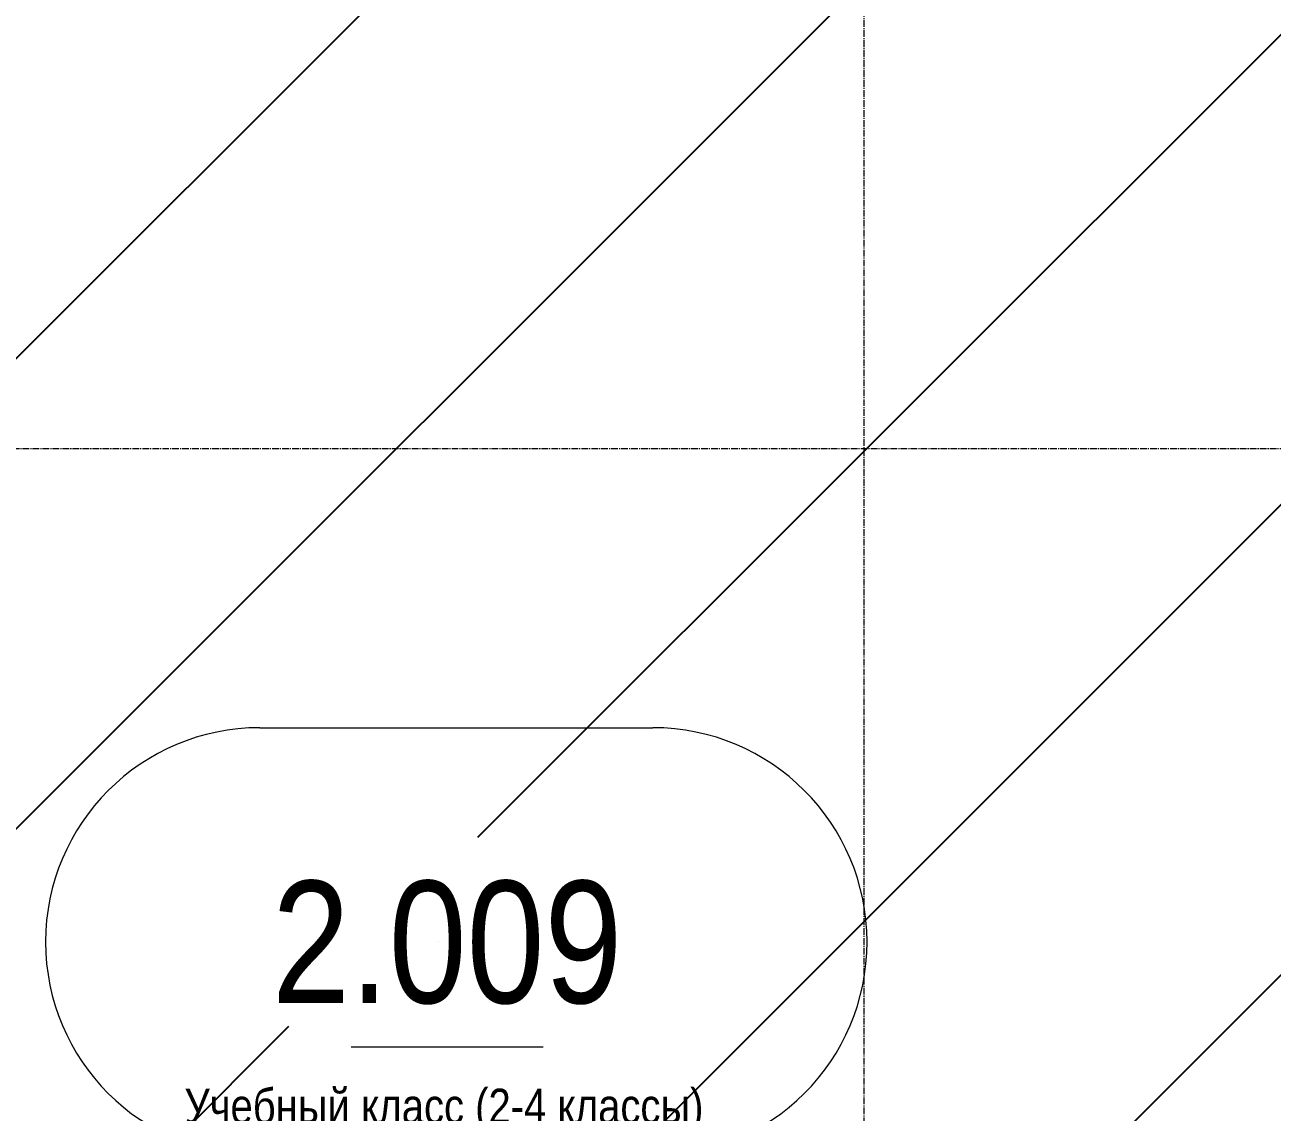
# Model space of a CAD drawing. Header units: millimetres. Extents: x 538266 to 1167394, y 114608 to 637157.
# Drawn here: x 831034 to 834606, y 163413 to 166527 of the extents above; entities that cross this region are included whole.
import ezdxf
from ezdxf.enums import TextEntityAlignment as Align

# ---------------------------------------------------------------- set-up
doc = ezdxf.new("R2010")
doc.units = ezdxf.units.MM
doc.linetypes.add('CENTER2', pattern=[28.575, 19.05, -3.175, 3.175, -3.175])
doc.layers.get('Defpoints').update_dxf_attribs({"color": 140})
doc.layers.add('АР_Area', color=5, linetype='Continuous', lineweight=5)
doc.layers.add('РД_Оси_100', color=7, linetype='Continuous', lineweight=0, true_color=0x525252)
doc.layers.add('ФВ-5', color=7, linetype='Continuous')
doc.styles.add('style1', font='ARIALN.TTF')

# ---------------------------------------------------------------- blocks, each defined once
blk = doc.blocks.new('MOK-МаркаПом_овал_ареал')
for p, q in [((-5.365, 6.138), (5.888, 6.138)), ((-2.75, -3), (2.75, -3))]:
    blk.add_line(p, q)
for centre, radius, start, end in [((-5.365, 0), 6.138, 90, 270), ((5.888, 0), 6.138, 270, 90), ((-7.411, 0), 7.161, 0, 0.001)]:
    blk.add_arc(centre, radius, start, end)
at = {"color": 0, "style": 'style1'}
blk.add_attdef('АР-ПОМЕЩЕНИЕ:НОМЕР', text='', height=3, dxfattribs=at).set_placement((0.261, 0), align=Align.MIDDLE)
at = {"layer": 'Defpoints', "color": 2, "style": 'style1'}
blk.add_attdef('АР-ПОМЕЩЕНИЕ:НАИМЕНОВАНИЕ', text='', height=1, dxfattribs=at).set_placement((-0.094, -4.814), align=Align.MIDDLE)
blk = doc.blocks.new('2_этаж')
at = {"layer": 'АР_Area', "color": 18, "linetype": 'Continuous', "lineweight": 15, "true_color": 0x000000}
ref = blk.add_blockref('MOK-МаркаПом_овал_ареал', (675879, 163900.5), dxfattribs=dict(at, xscale=100, yscale=100, zscale=100))
ref.add_attrib('АР-ПОМЕЩЕНИЕ:НОМЕР', '2.009', dxfattribs={"layer": '0', "color": 0, "height": 350, "style": 'style1'}).set_placement((675879, 163900.5), align=Align.MIDDLE)
ref.add_attrib('АР-ПОМЕЩЕНИЕ:НАИМЕНОВАНИЕ', 'Учебный класс (2-4 классы)', dxfattribs={"layer": 'Defpoints', "color": 2, "height": 100, "style": 'style1'}).set_placement((675869.6, 163419.1), align=Align.MIDDLE)
at = {"layer": 'Defpoints', "color": 18, "true_color": 0x000000, "style": 'style1'}
for p in [(677970.6, 219836.4), (678101.2, 211681.4)]:
    blk.add_attdef('АР-ПОМЕЩЕНИЕ:НАИМЕНОВАНИЕ', text='', height=100, dxfattribs=at).set_placement(p, align=Align.MIDDLE)
blk = doc.blocks.new('СОШ_2200_АР_ОСИ_М100_28.05.24')
at = {"layer": 'РД_Оси_100', "color": 251, "linetype": 'CENTER2', "true_color": 0x636466}
for p, q in [((4200, -6155), (4200, 139938.679)), ((29555, 42900), (-5954.958, 42900))]:
    blk.add_line(p, q, dxfattribs=at)

msp = doc.modelspace()

# ---------------------------------------------------------------- hatches: boundary and pattern name
at = {"layer": 'ФВ-5'}
h = msp.add_hatch(dxfattribs=at)
h.set_pattern_fill('ANSI31', color=3, scale=300)
h.paths.add_polyline_path([(849237.8, 163561), (849237.8, 164465.5, -0.27475), (849124.9, 164655.5, -0.245742), (849217.8, 164833.2), (849217.8, 165213.2), (845769.5, 165213.2, -0.618518), (845382.3, 165213.2), (843647.8, 165213.2), (843647.8, 164913.2), (842747.8, 164913.2), (842747.8, 165213.2), (842667.8, 165213.2), (842667.8, 164793.2), (841647.8, 164793.2), (841647.8, 164713.2), (841647.8, 161813.2), (841647.8, 161313.2), (841647.8, 160413.2), (841647.8, 158613.2), (841647.8, 158389.4, -0.260437), (841750.8, 158205.2, -0.260437), (841647.8, 158020.9), (841647.8, 157055.6, -0.260437), (841750.8, 156871.3, -0.260437), (841647.8, 156687.1), (841647.8, 156333.2), (842017.8, 156333.2), (842017.8, 156113.2), (849237.8, 156113.2), (849237.8, 156880.9, -0.27475), (849124.9, 157071, -0.27475), (849237.8, 157261), (849237.8, 160413.2), (849217.8, 160413.2), (849217.8, 161313.2), (849218.5, 162377, -0.246803), (849124.9, 162555.2, -0.27475), (849237.8, 162745.2), (849237.8, 163180.9, -0.27475), (849124.9, 163371, -0.27475)])
h.paths.add_polyline_path([(845558.6, 161396), (845008.6, 161396, -1), (845008.6, 161996), (845558.6, 161996, -1)], flags=16)
h.paths.add_polyline_path([(842291.6, 157558.9, -1), (841691.6, 157558.9, -1)], flags=16)
h.paths.add_polyline_path([(849124.9, 171855.5, -0.27475), (849237.8, 172045.6), (849237.8, 172480.9, -0.27475), (849124.9, 172671, -0.27475), (849237.8, 172861), (849237.8, 173765.5, -0.27475), (849124.9, 173955.5, -0.27475), (849237.8, 174145.6), (849237.8, 174163.2), (849217.8, 174163.2), (849217.8, 174513.2), (844057.8, 174513.2), (844057.8, 174513.2), (844057.8, 174213.2), (843157.8, 174213.2), (843157.8, 174513.2), (843077.8, 174513.2), (843077.8, 174093.2), (842057.8, 174093.2), (842057.8, 173373.2), (842057.8, 172433.2), (841647.8, 172433.2), (841647.8, 172363.2), (841647.8, 170613.2), (841647.8, 169713.2), (841647.8, 169339.4, -0.260437), (841750.8, 169155.2, -0.260437), (841647.8, 168970.9), (841670.8, 167335.5, -1), (842270.8, 167335.5, -1), (841670.8, 167335.5), (841650.7, 166353.8, -0.256246), (841750.8, 166171.3, -0.105217), (841732, 166083.2), (841867.8, 166083.2), (841867.8, 165413.2), (845385.9, 165413.2, -0.594367), (845765.9, 165413.2), (849217.8, 165413.2), (849217.8, 165913.2), (849218.1, 166193.1, -0.246072), (849124.9, 166371, -0.27475), (849237.8, 166561), (849237.8, 169713.2), (849213.5, 169713.2), (849217.8, 169717.5), (849217.8, 170613.2), (849218.9, 171677.1, -0.247282)])
h.paths.add_polyline_path([(845615.6, 168700.6), (845065.6, 168700.6, -1), (845065.6, 169300.6), (845615.6, 169300.6, -1)], flags=16)
h.paths.add_polyline_path([(836927.8, 171813.2), (836927.8, 172713.2), (836927.8, 172987.1, -0.260437), (836824.9, 173171.3, -0.260437), (836927.8, 173355.6), (836927.8, 175970.9, -0.260437), (836824.9, 176155.2, -0.260437), (836927.8, 176339.4), (836927.8, 176413.2), (836927.8, 176913.2), (833193.3, 176913.2, -0.618518), (832806.2, 176913.2), (829360.5, 176913.2), (829357.8, 176910.6), (829357.8, 176413.2), (829357.7, 176237.4, -0.255873), (829457.6, 176055.2, -0.284268), (829337.8, 175861.6), (829337.8, 172713.2), (829357.8, 172713.2), (829357.8, 171813.2), (829357.2, 170753.9, -0.256632), (829457.6, 170571.3, -0.284268), (829337.8, 170377.8), (829337.8, 169948.7, -0.284268), (829457.6, 169755.2, -0.284268), (829337.8, 169561.6), (829337.8, 168664.9, -0.284268), (829457.6, 168471.3, -0.255743), (829357.8, 168289.1), (829357.8, 167813.2), (832809.7, 167813.2, -0.594367), (833189.8, 167813.2), (834927.8, 167813.2), (834927.8, 168113.2), (835827.8, 168113.2), (835827.8, 167813.2), (835907.8, 167813.2), (835907.8, 168233.2), (836927.8, 168233.2), (836927.8, 168313.2)])
h.paths.add_polyline_path([(832552.1, 172650.6), (832002.1, 172650.6, -1), (832002.1, 173250.6), (832552.1, 173250.6, -1)], flags=16)
h.paths.add_polyline_path([(836927.8, 166670.9, -0.260437), (836824.9, 166855.2, -0.105217), (836843.6, 166943.2), (836707.8, 166943.2), (836707.8, 167613.2), (833193.3, 167613.2, -0.618518), (832806.2, 167613.2), (829357.8, 167613.2), (829357.8, 167113.2), (829357.7, 166937.5, -0.255913), (829457.6, 166755.2, -0.284268), (829337.8, 166561.6), (829337.8, 163413.2), (829357.8, 163413.2), (829357.8, 162513.2), (829357, 161454.1, -0.256955), (829457.6, 161271.3, -0.284268), (829337.8, 161077.8), (829337.8, 160648.7, -0.284268), (829457.6, 160455.2, -0.284268), (829337.8, 160261.6), (829337.8, 159364.9, -0.284268), (829457.6, 159171.3, -0.255743), (829357.8, 158989.1), (829357.8, 158513.2), (832809.7, 158513.3, -0.59466), (833189.8, 158513.3), (834927.8, 158513.4), (834927.8, 158513.4), (834927.8, 158813.4), (835827.8, 158813.4), (835827.8, 158513.4), (835907.8, 158513.4), (835907.8, 158933.4), (836927.8, 158933.4), (836927.8, 159013.2), (836927.8, 159543.2), (836927.8, 161303.2), (836927.8, 161813.2), (836927.8, 162513.2), (836927.8, 163413.2), (836927.8, 163687.1, -0.260437), (836824.9, 163871.3, -0.260437), (836927.8, 164055.6)])
h.paths.add_polyline_path([(832518.2, 163600.5), (831968.2, 163600.5, -1), (831968.2, 164200.5), (832518.2, 164200.5, -1)], flags=16)

# ---------------------------------------------------------------- block references
msp.add_blockref('2_этаж', (156364.3, 0))
at = {"layer": 'РД_Оси_100'}
msp.add_blockref('СОШ_2200_АР_ОСИ_М100_28.05.24', (829237.8, 122413.2), dxfattribs=at)

doc.saveas('drawing.dxf')
